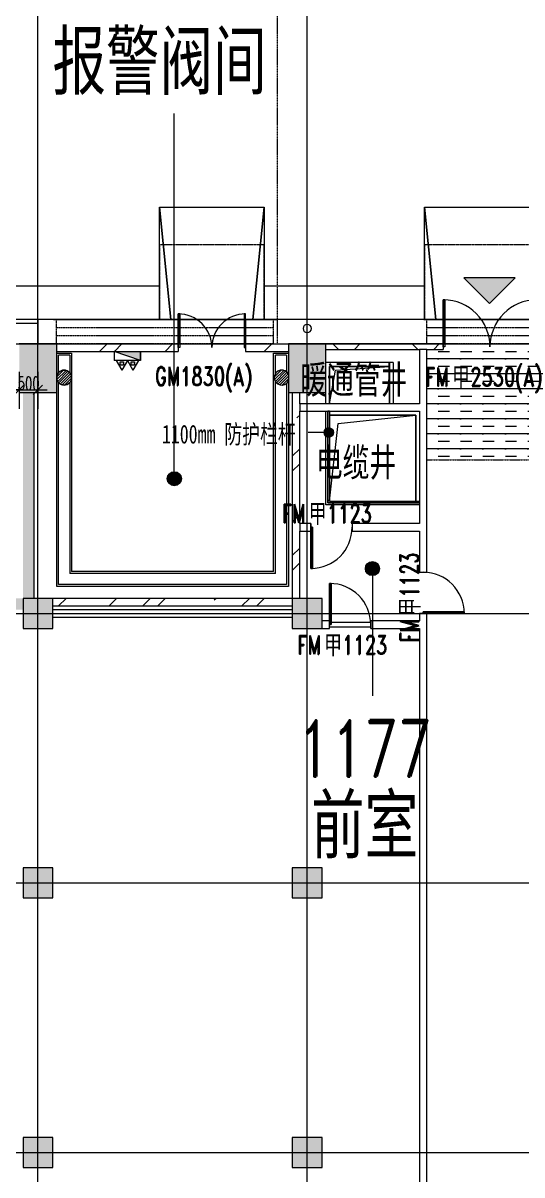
# Model space of a CAD drawing. Header units: millimetres. Extents: x -76632 to 443185, y -33181 to 192400.
# Drawn here: x 230000 to 243343, y 136200 to 166970 of the extents above; entities that cross this region are included whole.
import ezdxf

# ---------------------------------------------------------------- set-up
doc = ezdxf.new("R2010")
doc.units = ezdxf.units.MM
for name, pattern in [('1_1', [2, 1, -1]), ('Dash', [6.35, 3.175, -3.175]), ('DASH-2', [1.6, 0.8, -0.8]), ('轴网线', [22.04, 18.38, -1.83, 0, -1.83])]:
    doc.linetypes.add(name, pattern=pattern)
doc.layers.get('0').update_dxf_attribs({"color": 8})
doc.layers.get('Defpoints').update_dxf_attribs({"color": 8})
for name, color, linetype, lineweight in [('A-ANNO-DIMS', 8, 'Continuous', 9), ('A-AREA-IDEN', 8, 'Continuous', 9), ('A-DETL', 8, 'Continuous', 18), ('A-DETL-GENF', 8, 'Continuous', 18), ('A-DETL-THIN', 8, 'Continuous', 5), ('A-DOOR', 8, 'Continuous', 5), ('A-DOOR-IDEN', 8, 'Continuous', 9), ('A-DOOR-OPNG', 8, 'Continuous', 5), ('A-FLOR', 8, 'Continuous', 5), ('A-FLOR-HRAL', 8, 'Continuous', 5), ('A-FLOR-HRAL-IDEN', 8, 'Continuous', 9), ('A-GENM', 8, 'Continuous', 5), ('A-GLAZ', 8, 'Continuous', 5), ('A-WALL', 8, 'Continuous', 5), ('A-WALL-FNSH', 8, 'Continuous', 9), ('A-WALL-PATT', 8, 'Continuous', 9), ('G-IMPT', 8, 'Continuous', 5), ('I-FURN', 8, 'Continuous', 5), ('M-EQPM', 8, 'Continuous', 5), ('P-PIPE', 8, 'Continuous', 5), ('Q-CASE', 8, '1_1', 5), ('Q-SPCQ', 8, 'Continuous', 5), ('S-BEAM', 8, 'Continuous', 5), ('S-COLS', 8, 'Continuous', 5), ('S-GRID', 8, 'Continuous', 9)]:
    doc.layers.add(name, color=color, linetype=linetype, lineweight=lineweight)
doc.styles.add('RomanD', font='romand__.ttf', dxfattribs={"width": 0.7, "height": 1500})
doc.styles.add('RomanD_1', font='romand__.ttf', dxfattribs={"width": 0.7, "height": 500})
doc.styles.add('RomanD_6', font='romand__.ttf', dxfattribs={"width": 0.65, "height": 350})
doc.styles.add('仿宋', font='simfang.ttf', dxfattribs={"width": 0.7, "height": 500})
doc.styles.add('仿宋_2', font='simfang.ttf', dxfattribs={"width": 0.7, "height": 1500})
doc.styles.add('仿宋_5', font='simfang.ttf', dxfattribs={"width": 0.7, "height": 750})
doc.styles.add('微软雅黑', font='Microsoft YaHei.ttf', dxfattribs={"width": 0.7, "height": 500})
doc.dimstyles.new('0_7mm', dxfattribs={"dimscale": 304.8, "dimtxt": 351.251157, "dimasz": 0.82021, "dimexe": 1.64042, "dimexo": 0.0625, "dimgap": 0, "dimtad": 1, "dimdec": 0, "dimzin": 0, "dimdsep": 46, "dimtxsty": 'RomanD_6', "dimblk1": 'OBLIQUE', "dimblk2": 'OBLIQUE', "dimsah": 1, "dimcen": 0.09, "dimazin": 0, "dimtfac": 1, "dimtdec": 4, "dimtix": 1, "dimtmove": 0, "dimatfit": 3, "dimfxl": 1.64042, "dimfxlon": 1, "dimtvp": 1, "dimtolj": 1, "dimtzin": 0, "dimlwd": 18, "dimlwe": 18, "dimarcsym": 2})
pattern_1 = [(45, (-4e-09, 0), (-1325.825, 1325.825), []), (45, (-4e-09, 400), (-1325.825, 1325.825), []), (45, (-4e-09, 1300), (-1325.825, 1325.825), [1875, -625])]

# ---------------------------------------------------------------- blocks, each defined once
blk = doc.blocks.new('X-AR-F3-00-W-002_HLP2_rvt-1-LAY-1F-1_500-A')
at = {"layer": 'P-PIPE', "color": 96, "true_color": 0x007f00}
for start, end in [(0, 180), (180, 0)]:
    blk.add_arc((237600, 158811), 110, start, end, dxfattribs=at)
blk = doc.blocks.new('X-ST-F3-01-C-001_HLP2_rvt-1-LAY-1F-1_500-A')
at = {"layer": 'S-COLS', "true_color": 0x808080}
for points in [[(229900, 157100), (230900, 157100), (230900, 158400), (229900, 158400), (229900, 157716)], [(237371, 157100), (238100, 157100), (238100, 158400), (237100, 158400), (237100, 157100)], [(230300, 150800), (230800, 150800), (230800, 151600), (230000, 151600), (230000, 150800)], [(237200, 150800), (238000, 150800), (238000, 151600), (237200, 151600), (237200, 151164)], [(230800, 143600), (230800, 144400), (230000, 144400), (230000, 143600)], [(238000, 143600), (238000, 144400), (237200, 144400), (237200, 143600)], [(230800, 136400), (230800, 137200), (230000, 137200), (230000, 136400)], [(238000, 136400), (238000, 137200), (237200, 137200), (237200, 136400)]]:
    blk.add_hatch(color=8, dxfattribs=at).paths.add_polyline_path(points, flags=0)
at = {"layer": 'S-COLS', "color": 7, "lineweight": 9}
for p, q in [((230900, 158400), (229900, 158400)), ((230900, 157100), (230900, 158400)), ((238100, 158400), (237100, 158400)), ((237100, 158400), (237100, 157100)), ((238100, 157100), (238100, 158400)), ((229900, 157100), (230900, 157100)), ((237100, 157100), (238100, 157100)), ((230800, 151600), (230000, 151600)), ((230000, 151600), (230000, 150800)), ((230800, 150800), (230800, 151600)), ((238000, 151600), (237200, 151600)), ((237200, 151600), (237200, 150800)), ((238000, 150800), (238000, 151600)), ((230000, 150800), (230800, 150800)), ((237200, 150800), (238000, 150800)), ((230800, 144400), (230000, 144400)), ((230000, 144400), (230000, 143600)), ((230800, 143600), (230800, 144400)), ((238000, 144400), (237200, 144400)), ((237200, 144400), (237200, 143600)), ((238000, 143600), (238000, 144400)), ((230000, 143600), (230800, 143600)), ((237200, 143600), (238000, 143600)), ((230800, 137200), (230000, 137200)), ((230000, 137200), (230000, 136400)), ((230800, 136400), (230800, 137200)), ((238000, 137200), (237200, 137200)), ((237200, 137200), (237200, 136400)), ((238000, 136400), (238000, 137200)), ((230000, 136400), (230800, 136400)), ((237200, 136400), (238000, 136400))]:
    blk.add_line(p, q, dxfattribs=at)
blk = doc.blocks.new('X-AR-F3-00-W-003_HLP2_rvt-1-LAY-1F-1_500-A')
at = {"layer": 'A-DETL', "color": 254, "linetype": 'Dash', "lineweight": 5, "true_color": 0xdddddd}
for p, q in [((236800, 171400), (236800, 158400)), ((236800, 158400), (245600, 158400))]:
    blk.add_line(p, q, dxfattribs=at)
blk = doc.blocks.new('单扇平开防火门_带观察窗 - FM甲1123-4703325-LAY-1F-1_500-A')
at = {"layer": 'A-DOOR'}
for p, q in [((550, 1100), (510, 1100)), ((510, 1100), (510, 0)), ((510, 1100), (550, 1100)), ((510, 900), (510, 1100)), ((550, 0), (550, 1100)), ((550, 1100), (550, 900)), ((510, 700), (510, 900)), ((510, 0), (510, 700)), ((550, 900), (550, 700)), ((550, 700), (550, 0)), ((510, 0), (550, 0)), ((550, 0), (510, 0))]:
    blk.add_line(p, q, dxfattribs=at)
blk.add_arc((550, 0), 1100, 90, 180, dxfattribs=at)
at = {"layer": 'A-DOOR-OPNG'}
for p, q in [((-550, -100), (-550, 100)), ((550, -99), (550, 100))]:
    blk.add_line(p, q, dxfattribs=at)
blk = doc.blocks.new('刮泥垫子 - 刮泥垫子-2013325-LAY-1F-1_500-A')
at = {"layer": 'I-FURN', "linetype": 'Dash', "true_color": 0x808080}
h = blk.add_hatch(dxfattribs=at)
h.set_pattern_fill('FP_20', color=8, style=0, pattern_type=2)
h.set_pattern_definition([(90, (156600, -242500), (400, -2e-14), [300, -300]), (270, (156800, -241900), (400, 2e-14), [600, 0])])
h.paths.add_polyline_path([(1500, 157), (1500, 1700), (90, 1700), (90, 1025), (50, 1025), (50, 1675), (-1450, 1675), (-1450, 1238), (-1425, 1238), (-1425, -1262), (-1450, -1262), (-1450, -1700), (1500, -1700)], flags=0)
at = {"layer": 'I-FURN', "color": 8, "linetype": 'Dash', "true_color": 0x808080}
for p, q in [((1500, 1700), (90, 1700)), ((1500, -1700), (1500, 1700))]:
    blk.add_line(p, q, dxfattribs=at)
blk = doc.blocks.new('楼板洞口-A - H-翻边100mm-3498615-LAY-1F-1_500-A')
at = {"layer": 'A-GENM'}
for p, q in [((1700, 1100), (-100, 1100)), ((0, 0), (0, 1000)), ((0, 1000), (1600, 1000)), ((0, 1000), (0, 0)), ((1600, 1000), (0, 1000)), ((160, 900), (1600, 1000)), ((1600, 1000), (1600, 0)), ((1600, 0), (1600, 1000)), ((1700, 1100), (1700, 0)), ((0, 0), (160, 900)), ((-100, 0), (-100, 300))]:
    blk.add_line(p, q, dxfattribs=at)
blk = doc.blocks.new('楼板洞口-A - EL-100X100mm翻边-3498480-LAY-1F-1_500-A')
at = {"layer": 'A-GENM'}
for p, q in [((-100, -100), (-100, 2400)), ((0, 2300), (2300, 2300)), ((2300, 2300), (0, 2300)), ((230, 2070), (2300, 2300)), ((2300, 2300), (2300, 0)), ((2300, 0), (2300, 2300)), ((0, 0), (230, 2070)), ((2400, -100), (-100, -100))]:
    blk.add_line(p, q, dxfattribs=at)
blk = doc.blocks.new('顶部扶栏类型 - 顶部扶栏_内部_-2272625-LAY-1F-1_500-A')
at = {"layer": 'A-FLOR-HRAL'}
for p, q in [((238150, 156600), (238200, 156600)), ((238150, 154150), (238150, 156600)), ((238200, 156600), (238200, 154200)), ((238200, 154200), (240600, 154200)), ((240600, 154200), (240600, 154150)), ((240600, 154150), (238150, 154150))]:
    blk.add_line(p, q, dxfattribs=at)
blk = doc.blocks.new('顶部扶栏类型 - 顶部扶栏_内部_-V34-LAY-1F-1_500-A')
at = {"layer": 'A-FLOR-HRAL'}
for p, q in [((238200, 156600), (238150, 156600)), ((238150, 156600), (238150, 154150)), ((238200, 156600), (238200, 154200)), ((238200, 154200), (240600, 154200)), ((240600, 154200), (240600, 154150)), ((238150, 154150), (240600, 154150))]:
    blk.add_line(p, q, dxfattribs=at)
blk = doc.blocks.new('单扇平开防火门_带观察窗 - FM甲1123-4703396-LAY-1F-1_500-A')
at = {"layer": 'A-DOOR'}
for p, q in [((510, -1100), (510, 0)), ((550, 0), (510, 0)), ((510, 0), (510, -700)), ((550, -700), (550, 0)), ((510, 0), (550, 0)), ((550, 0), (550, -1100)), ((510, -700), (510, -900)), ((510, -900), (510, -1100)), ((550, -900), (550, -700)), ((550, -1100), (550, -900)), ((550, -1100), (510, -1100)), ((510, -1100), (550, -1100))]:
    blk.add_line(p, q, dxfattribs=at)
blk.add_arc((550, 0), 1100, 180, 270, dxfattribs=at)
at = {"layer": 'A-DOOR-OPNG'}
for p, q in [((-550, 100), (-550, -100)), ((-550, 70), (550, 70)), ((550, 99), (550, -100)), ((-550, -60), (550, -60))]:
    blk.add_line(p, q, dxfattribs=at)
blk = doc.blocks.new('坡道 - 坡道-3867636-LAY-1F-1_500-A')
at = {"layer": 'Q-SPCQ'}
for p, q in [((-1750, -3000), (-1450, 0)), ((-1750, -3000), (-1750, 0)), ((-1450, 0), (-1750, -3000)), ((-1210, 0), (1210, 0)), ((-1210, 0), (1210, 0)), ((1450, 0), (1750, -3000)), ((1750, -3000), (1450, 0)), ((1750, 0), (1750, -3000)), ((-1750, -3000), (-1750, -900)), ((1750, -900), (1750, -3000)), ((1750, -3000), (-1750, -3000)), ((1750, -3000), (-1750, -3000))]:
    blk.add_line(p, q, dxfattribs=at)
blk = doc.blocks.new('双扇平开外门_带观察窗 - FM甲2530_A_-3867628-LAY-1F-1_500-A')
at = {"layer": 'A-DOOR'}
for p, q in [((-1250, 0), (-1250, 1250)), ((-1250, 1250), (-1210, 1250)), ((-1250, 1250), (-1250, 1100)), ((-1210, 1250), (-1250, 1250)), ((-1210, 1250), (-1210, 0)), ((-1210, 1100), (-1210, 1250)), ((1250, 1250), (1210, 1250)), ((1210, 1250), (1210, 0)), ((1250, 1250), (1210, 1250)), ((1210, 1250), (1210, 1100)), ((1250, 0), (1250, 1250)), ((1250, 1100), (1250, 1250)), ((-1250, 1100), (-1250, 900)), ((-1210, 900), (-1210, 1100)), ((1210, 1100), (1210, 900)), ((1250, 900), (1250, 1100)), ((-1250, 900), (-1250, 100)), ((-1210, 100), (-1210, 900)), ((1210, 900), (1210, 100)), ((1250, 100), (1250, 900)), ((-1210, 0), (-1250, 0)), ((1210, 0), (1250, 0))]:
    blk.add_line(p, q, dxfattribs=at)
for centre, start, end in [((-1250, 0), 0, 90), ((1250, 0), 90, 180)]:
    blk.add_arc(centre, 1250, start, end, dxfattribs=at)
at = {"layer": 'A-DOOR-OPNG'}
for p, q in [((-1250, 75), (-1250, -75)), ((1250, 75), (1250, -75))]:
    blk.add_line(p, q, dxfattribs=at)
blk = doc.blocks.new('圆形地漏2 - 图符-1_dwg-3944939-LAY-1F-1_500-A')
at = {"layer": 'G-IMPT'}
for p, q in [((1671, 1429), (1959, 1621)), ((1677, 1493), (1897, 1640)), ((1682, 1376), (2004, 1591)), ((1704, 1331), (2037, 1553)), ((1737, 1293), (2059, 1508)), ((1782, 1262), (2070, 1455)), ((1844, 1244), (2064, 1391))]:
    blk.add_line(p, q, dxfattribs=at)
blk.add_circle((1871, 1442), 200, dxfattribs=at)
blk = doc.blocks.new('圆形地漏2 - DN100-3952935-LAY-1F-1_500-A')
at = {"layer": 'P-PIPE'}
for start, end in [(360, 180), (180, 360)]:
    blk.add_arc((0, 0), 200, start, end, dxfattribs=at)
at = {"rotation": 11.2415511502492}
blk.add_blockref('圆形地漏2 - 图符-1_dwg-3944939-LAY-1F-1_500-A', (-1554, -1779), dxfattribs=at)
blk = doc.blocks.new('圆形地漏2 - 图符-1_dwg-V71-LAY-1F-1_500-A')
at = {"layer": 'G-IMPT'}
for p, q in [((1671, 1429), (1959, 1621)), ((1677, 1493), (1897, 1640)), ((1682, 1376), (2004, 1591)), ((1704, 1331), (2037, 1553)), ((1737, 1293), (2059, 1508)), ((1782, 1262), (2055, 1444)), ((1844, 1244), (2041, 1375))]:
    blk.add_line(p, q, dxfattribs=at)
blk.add_arc((1871, 1442), 200, 9.6365, 323.3066, dxfattribs=at)
blk = doc.blocks.new('圆形地漏2 - DN100-V72-LAY-1F-1_500-A')
at = {"layer": 'P-PIPE'}
for start, end in [(25.3366, 180), (180, 334.6634)]:
    blk.add_arc((0, 0), 200, start, end, dxfattribs=at)
at = {"rotation": 11.2415511502492}
blk.add_blockref('圆形地漏2 - 图符-1_dwg-V71-LAY-1F-1_500-A', (-1554, -1779), dxfattribs=at)
blk = doc.blocks.new('混凝土雨棚1 - 混凝土雨棚-300mm-2000 2-4430288-LAY-1F-1_500-A')
at = {"layer": 'Q-CASE'}
for p, q in [((1400, 2000), (-1400, 2000)), ((-1400, 2000), (-1400, 0)), ((1400, 0), (1400, 2000))]:
    blk.add_line(p, q, dxfattribs=at)
blk = doc.blocks.new('混凝土雨棚1 - 混凝土雨棚-300mm-2000 2-4311660-LAY-1F-1_500-A')
at = {"layer": 'Q-CASE'}
for p, q in [((1750, 2000), (-1750, 2000)), ((-1750, 2000), (-1750, 0)), ((1750, 0), (1750, 2000))]:
    blk.add_line(p, q, dxfattribs=at)
blk = doc.blocks.new('穿孔铝板 - 穿孔铝板-4790916-LAY-1F-1_500-A')
at = {"layer": 'A-GENM'}
for p, q in [((1275, 50), (-1025, 50)), ((-1025, 50), (-1025, -50)), ((1275, -50), (1275, 50)), ((-1025, -50), (1275, -50))]:
    blk.add_line(p, q, dxfattribs=at)
blk = doc.blocks.new('双扇平开外门_带观察窗 - GM1830_A_-4808147-LAY-1F-1_500-A')
at = {"layer": 'A-DOOR'}
for p, q in [((-900, 0), (-900, 900)), ((-900, 900), (-860, 900)), ((-900, 900), (-900, 750)), ((-860, 900), (-900, 900)), ((-900, 750), (-900, 550)), ((-860, 900), (-860, 0)), ((-860, 750), (-860, 900)), ((-860, 550), (-860, 750)), ((900, 900), (860, 900)), ((860, 900), (860, 0)), ((900, 900), (860, 900)), ((860, 900), (860, 750)), ((860, 750), (860, 550)), ((900, 0), (900, 900)), ((900, 750), (900, 900)), ((900, 550), (900, 750)), ((-900, 550), (-900, 125)), ((-860, 125), (-860, 550)), ((860, 550), (860, 125)), ((900, 125), (900, 550)), ((-860, 0), (-900, 0)), ((860, 0), (900, 0))]:
    blk.add_line(p, q, dxfattribs=at)
for centre, start, end in [((-900, 0), 0, 90), ((900, 0), 90, 180)]:
    blk.add_arc(centre, 900, start, end, dxfattribs=at)
at = {"layer": 'A-DOOR-OPNG'}
for p, q in [((-900, 100), (-900, -100)), ((900, 100), (900, -100))]:
    blk.add_line(p, q, dxfattribs=at)
blk = doc.blocks.new('室内消火栓箱_带灭火器__左右式_ - SG24D65-P-4299218-LAY-1F-1_500-A')
at = {"layer": 'A-DETL-GENF', "lineweight": 5}
h = blk.add_hatch(color=256, dxfattribs=at)
h.paths.add_polyline_path([(-195, 370), (-195, 280), (-105, 280), (-105, 370), (-130, 370)], flags=0)
h.paths.add_polyline_path([(150, 370), (105, 370), (105, 280), (195, 280), (195, 370)], flags=0)
blk.add_hatch(color=256, dxfattribs=at).paths.add_polyline_path([(-350, 240), (-350, 0), (350, 0), (-283, 217)], flags=0)
for p, q in [((-300, 240), (-150, 500)), ((-195, 370), (-105, 370)), ((-195, 280), (-195, 370)), ((0, 240), (-150, 500)), ((-105, 370), (-105, 280)), ((0, 240), (150, 500)), ((105, 280), (105, 370)), ((105, 370), (195, 370)), ((300, 240), (150, 500)), ((195, 370), (195, 280)), ((-350, 240), (350, 240)), ((-350, 240), (350, 0)), ((-350, 240), (-350, 0)), ((-350, 240), (350, 0)), ((-350, 0), (-350, 240)), ((-105, 280), (-195, 280)), ((195, 280), (105, 280)), ((350, 0), (-350, 0)), ((350, 0), (-350, 0))]:
    blk.add_line(p, q, dxfattribs=at)
at = {"layer": 'M-EQPM'}
blk.add_line((350, 0), (350, 240), dxfattribs=at)
blk = doc.blocks.new('坡道 - 坡道-V111-LAY-1F-1_500-A')
at = {"layer": 'Q-SPCQ'}
for p, q in [((-1400, -3000), (-1100, 0)), ((-1400, -3000), (-1400, 0)), ((-1100, 0), (-1400, -3000)), ((-860, 0), (860, 0)), ((-860, 0), (860, 0)), ((1100, 0), (1400, -3000)), ((1400, -3000), (1100, 0)), ((1400, 0), (1400, -3000)), ((-1400, -3000), (-1400, -900)), ((1400, -900), (1400, -3000)), ((1400, -3000), (-1400, -3000)), ((1400, -3000), (-1400, -3000))]:
    blk.add_line(p, q, dxfattribs=at)
blk = doc.blocks.new('百叶窗-带贴面 - BYC5820-4792678-LAY-1F-1_500-A')
at = {"layer": 'A-GLAZ'}
for p, q in [((-2969, 425), (2991, 425)), ((2991, 425), (-2969, 425))]:
    blk.add_line(p, q, dxfattribs=at)
at = {"layer": 'A-GLAZ', "linetype": 'DASH-2'}
for p, q in [((-2889, -225), (-2889, 425)), ((2911, 425), (-2889, 425)), ((2911, -225), (2911, 425)), ((2911, 208), (-2889, 208)), ((2911, -8), (-2889, -8)), ((2911, -225), (-2889, -225))]:
    blk.add_line(p, q, dxfattribs=at)
blk = doc.blocks.new('百叶窗-带贴面 - BYC3420-4824208-LAY-1F-1_500-A')
at = {"layer": 'A-GLAZ'}
for p, q in [((-1756, 425), (1779, 425)), ((1779, 425), (-1756, 425))]:
    blk.add_line(p, q, dxfattribs=at)
at = {"layer": 'A-GLAZ', "linetype": 'DASH-2'}
for p, q in [((-1676, -225), (-1676, 425)), ((1699, 425), (-1676, 425)), ((1699, -225), (1699, 425)), ((1699, 208), (-1676, 208)), ((1699, -8), (-1676, -8)), ((1699, -225), (-1676, -225))]:
    blk.add_line(p, q, dxfattribs=at)
blk = doc.blocks.new('_Oblique')
at = {"color": 0, "linetype": 'ByBlock', "lineweight": -2}
blk.add_line((-0.5, -0.5), (0.5, 0.5), dxfattribs=at)
blk = doc.blocks.new('*D1684')
at = {"layer": 'A-ANNO-DIMS', "color": 0, "lineweight": 18, "transparency": 16777216}
for p, q in [((228000, 157650), (228000, 156669)), ((229900, 157650), (229900, 156669)), ((228000, 157169), (229900, 157169))]:
    blk.add_line(p, q, dxfattribs=at)
at = {"layer": 'Defpoints', "color": 0, "transparency": 16777216}
for p in [(228000, 157669), (229900, 157669), (229900, 157169)]:
    blk.add_point(p, dxfattribs=at)
at = {"layer": 'A-ANNO-DIMS', "color": 0, "lineweight": 18, "transparency": 16777216, "xscale": 250, "yscale": 250, "zscale": 250, "rotation": 180}
blk.add_blockref('_Oblique', (228000, 157169), dxfattribs=at)
at = {"layer": 'A-ANNO-DIMS', "color": 0, "lineweight": 18, "transparency": 16777216, "xscale": 250, "yscale": 250, "zscale": 250}
blk.add_blockref('_Oblique', (229900, 157169), dxfattribs=at)
at = {"layer": 'A-ANNO-DIMS', "color": 0, "lineweight": 18, "transparency": 16777216, "insert": (228950, 157344), "char_height": 350, "width": 972.7, "attachment_point": 5, "style": 'RomanD_6'}
blk.add_mtext('\\A1;1900', dxfattribs=at)
blk = doc.blocks.new('*D1685')
at = {"layer": 'A-ANNO-DIMS', "color": 0, "lineweight": 18, "transparency": 16777216}
for p, q in [((229900, 157650), (229900, 156669)), ((230400, 157650), (230400, 156669)), ((229900, 157169), (229650, 157169)), ((229900, 157169), (230400, 157169)), ((230400, 157169), (230650, 157169))]:
    blk.add_line(p, q, dxfattribs=at)
at = {"layer": 'Defpoints', "color": 0, "transparency": 16777216}
for p in [(229900, 157669), (230400, 157669), (230400, 157169)]:
    blk.add_point(p, dxfattribs=at)
at = {"layer": 'A-ANNO-DIMS', "color": 0, "lineweight": 18, "transparency": 16777216, "xscale": 250, "yscale": 250, "zscale": 250}
blk.add_blockref('_Oblique', (229900, 157169), dxfattribs=at)
at = {"layer": 'A-ANNO-DIMS', "color": 0, "lineweight": 18, "transparency": 16777216, "xscale": 250, "yscale": 250, "zscale": 250, "rotation": 180}
blk.add_blockref('_Oblique', (230400, 157169), dxfattribs=at)
at = {"layer": 'A-ANNO-DIMS', "color": 0, "lineweight": 18, "transparency": 16777216, "insert": (230150, 157344), "char_height": 350, "width": 729.52, "attachment_point": 5, "style": 'RomanD_6'}
blk.add_mtext('\\A1;500', dxfattribs=at)

msp = doc.modelspace()

# ---------------------------------------------------------------- hatches: boundary and pattern name
at = {"layer": 'A-AREA-IDEN', "lineweight": 18, "transparency": 33554687}
h = msp.add_hatch(color=256, dxfattribs=at)
edge = h.paths.add_edge_path(flags=0)
edge.add_arc((234046.1, 154798.9), 187.5, 0, 360)
h = msp.add_hatch(color=256, dxfattribs=at)
edge = h.paths.add_edge_path(flags=0)
edge.add_arc((239342.4, 152396.7), 187.5, 0, 360)
at = {"layer": 'A-DETL-GENF', "lineweight": 5, "transparency": 33554687}
msp.add_hatch(color=256, dxfattribs=at).paths.add_polyline_path([(242475, 159479.8), (243160.9, 160165.7), (241789.1, 160165.7), (242379.8, 159575)], flags=0)
at = {"layer": 'A-FLOR-HRAL-IDEN', "lineweight": 18, "transparency": 33554687}
h = msp.add_hatch(color=256, dxfattribs=at)
edge = h.paths.add_edge_path(flags=0)
edge.add_arc((238175, 156036), 125, 0, 360)
at = {"layer": 'A-WALL-PATT', "lineweight": 5, "transparency": 33554687}
h = msp.add_hatch(dxfattribs=at)
h.set_pattern_fill('FP_10', color=256, style=0, pattern_type=2)
h.set_pattern_definition(pattern_1)
h.paths.add_polyline_path([(236700, 158200), (237100, 158200), (237100, 158400), (235950, 158400), (235950, 158200), (236219.2, 158200)], flags=0)
h.paths.add_polyline_path([(231303.2, 158200), (234150, 158200), (234150, 158400), (230900, 158400), (230900, 158200)], flags=0)
h = msp.add_hatch(dxfattribs=at)
h.set_pattern_fill('FP_11', color=256, style=0, pattern_type=2)
h.set_pattern_definition([(45, (-4e-09, 0), (-1060.66, 1060.66), []), (135, (-4e-09, 0), (-1060.66, -1060.66), [])])
h.paths.add_polyline_path([(244175, 158250), (244175, 158400), (243737.5, 158400), (243737.5, 158250)], flags=0)
h.paths.add_polyline_path([(240800, 158250), (241237.5, 158250), (241237.5, 158400), (238100, 158400), (238100, 158250), (240600, 158250)], flags=0)
msp.add_hatch(color=256, dxfattribs=at).paths.add_polyline_path([(230300, 151600), (230300, 157100), (230000, 157100), (230000, 151600)], flags=0)
h = msp.add_hatch(dxfattribs=at)
h.set_pattern_fill('FP_10', color=256, style=0, pattern_type=2)
h.set_pattern_definition(pattern_1)
h.paths.add_polyline_path([(237400, 151600), (237400, 157100), (237200, 157100), (237200, 151600)], flags=0)
h = msp.add_hatch(color=256, dxfattribs=at)
h.paths.add_polyline_path([(205222.5, 151300), (208400, 151300), (208400, 151600), (202000, 151600), (202000, 151300), (202918.8, 151300)], flags=0)
h.paths.add_polyline_path([(228000, 151300), (230000, 151300), (230000, 151600), (223600, 151600), (223600, 151300), (225626.4, 151300)], flags=0)
h.paths.add_polyline_path([(200306, 151300), (201200, 151300), (201200, 151600), (199375, 151600), (199375, 151300)], flags=0)
h.paths.add_polyline_path([(209200, 151300), (215600, 151300), (215600, 151600), (209200, 151600), (209200, 151403)], flags=0)
h.paths.add_polyline_path([(222800, 151300), (222800, 151600), (216400, 151600), (216400, 151300)], flags=0)
h = msp.add_hatch(dxfattribs=at)
h.set_pattern_fill('FP_10', color=256, style=0, pattern_type=2)
h.set_pattern_definition(pattern_1)
h.paths.add_polyline_path([(231303.2, 151400), (237200, 151400), (237200, 151600), (230800, 151600), (230800, 151400)], flags=0)

# ---------------------------------------------------------------- linework, layer by layer
at = {"layer": 'A-AREA-IDEN', "lineweight": 18, "transparency": 33554687}
for p, q in [((234046.1, 154798.9), (234040.3, 164553.1)), ((239342.4, 152396.7), (239342.4, 148997.8))]:
    msp.add_line(p, q, dxfattribs=at)
for centre in [(234046.1, 154798.9), (239342.4, 152396.7)]:
    msp.add_circle(centre, 187.5, dxfattribs=at)
at = {"layer": 'A-DETL-THIN', "transparency": 33554687}
for p, q in [((243160.9, 160165.7), (241789.1, 160165.7)), ((241789.1, 160165.7), (242475, 159479.8)), ((242475, 159479.8), (243160.9, 160165.7))]:
    msp.add_line(p, q, dxfattribs=at)
at = {"layer": 'A-FLOR', "transparency": 33554687}
for p, q in [((228550, 159950), (233665, 159950)), ((236435, 159950), (240752.5, 159950))]:
    msp.add_line(p, q, dxfattribs=at)
at = {"layer": 'A-FLOR-HRAL-IDEN', "lineweight": 18, "transparency": 33554687}
msp.add_line((238175, 156036), (237628.9, 156036), dxfattribs=at)
msp.add_circle((238175, 156036), 125, dxfattribs=at)
at = {"layer": 'A-WALL', "lineweight": 9, "transparency": 33554687}
for p, q in [((230900, 158400), (234150, 158400)), ((230900, 158200), (232440, 158200)), ((233140, 158200), (234150, 158200)), ((235950, 158400), (237100, 158400)), ((235950, 158200), (237100, 158200)), ((238100, 158400), (241237.5, 158400)), ((241237.5, 158400), (238100, 158400)), ((238100, 158250), (240600, 158250)), ((240600, 158250), (240600, 156800)), ((240800, 152300), (240800, 158250)), ((240800, 158250), (241237.5, 158250)), ((230300, 151600), (230300, 157100)), ((237200, 157100), (237200, 151600)), ((237400, 156800), (237400, 157100)), ((240600, 156800), (237400, 156800)), ((237400, 156600), (240600, 156600)), ((237400, 153600), (237400, 156600)), ((240600, 156600), (240600, 153600)), ((237700, 153600), (237400, 153600)), ((237700, 153400), (237700, 153600)), ((240600, 153600), (238800, 153600)), ((238800, 153600), (238800, 153400)), ((237400, 153400), (237700, 153400)), ((237400, 151600), (237400, 153400)), ((238800, 153400), (240600, 153400)), ((240600, 153400), (240600, 152300)), ((240600, 152300), (240800, 152300)), ((237200, 151600), (230800, 151600)), ((230800, 151400), (237200, 151400)), ((237200, 151300), (230800, 151300)), ((230800, 151100), (237200, 151100)), ((240800, 151200), (240600, 151200)), ((240600, 151200), (240600, 151000)), ((240800, 129050), (240800, 151200)), ((238200, 151000), (238000, 151000)), ((238000, 150800), (238200, 150800)), ((238200, 150800), (238200, 151000)), ((240600, 151000), (239300, 151000)), ((239300, 151000), (239300, 150800)), ((239300, 150800), (240600, 150800)), ((240600, 150800), (240600, 129400))]:
    msp.add_line(p, q, dxfattribs=at)
at = {"layer": 'A-WALL', "transparency": 33554687}
for p, q in [((240800, 158250), (240600, 158250)), ((237400, 156800), (237400, 156600)), ((237400, 153600), (237400, 153400))]:
    msp.add_line(p, q, dxfattribs=at)
at = {"layer": 'A-WALL-FNSH', "lineweight": 5, "transparency": 33554687}
for p, q in [((234150, 159050), (230400, 159050)), ((230400, 159050), (230400, 158400)), ((234150, 158425), (234150, 159050)), ((241237.5, 159050), (235950, 159050)), ((235950, 159050), (235950, 158425)), ((241237.5, 158425), (241237.5, 159050))]:
    msp.add_line(p, q, dxfattribs=at)
at = {"layer": 'S-BEAM', "transparency": 33554687}
for p, q in [((230900, 158150.1), (231300, 158150.1)), ((231250, 158100.1), (230950, 158100.1)), ((230950, 157632.2), (230950, 158100.1)), ((231250, 158100.1), (231250, 157632.2)), ((231300, 158150.1), (231300, 152320)), ((236700, 158150.1), (237100, 158150.1)), ((236700, 152320), (236700, 158150.1)), ((237050, 158100.1), (236750, 158100.1)), ((236750, 157603.2), (236750, 158100.1)), ((237050, 158100.1), (237050, 157650.1)), ((230950, 151970), (230950, 157367.8)), ((231250, 157367.9), (231250, 152270)), ((236750, 152270), (236750, 157396.8)), ((237050, 157349.9), (237050, 151970)), ((230900, 151920), (230900, 157100)), ((237100, 157100), (237100, 151920)), ((236700, 152320), (231300, 152320)), ((236750, 152270), (231250, 152270)), ((237100, 151920), (230900, 151920)), ((237050, 151970), (230950, 151970))]:
    msp.add_line(p, q, dxfattribs=at)
at = {"layer": 'S-GRID', "linetype": '轴网线', "transparency": 33554687}
for p, q in [((230400, -17706.2), (230400, 174400)), ((237600, -17706.2), (237600, 174400)), ((-16000, 158400), (308800, 158400)), ((-16000, 151200), (308800, 151200)), ((-16000, 144000), (308800, 144000)), ((-16000, 136800), (308800, 136800))]:
    msp.add_line(p, q, dxfattribs=at)

# ---------------------------------------------------------------- block references
at = {"lineweight": 5, "transparency": 33554687}
for name in ['X-AR-F3-00-W-003_HLP2_rvt-1-LAY-1F-1_500-A', 'X-AR-F3-00-W-002_HLP2_rvt-1-LAY-1F-1_500-A', 'X-ST-F3-01-C-001_HLP2_rvt-1-LAY-1F-1_500-A']:
    msp.add_blockref(name, (0, 0), dxfattribs=at)
at = {"layer": 'A-DOOR', "transparency": 33554687}
for name, p in [('双扇平开外门_带观察窗 - FM甲2530_A_-3867628-LAY-1F-1_500-A', (242487.5, 158325)), ('双扇平开外门_带观察窗 - GM1830_A_-4808147-LAY-1F-1_500-A', (235050, 158300))]:
    msp.add_blockref(name, p, dxfattribs=at)
for name, p, rotation in [('单扇平开防火门_带观察窗 - FM甲1123-4703325-LAY-1F-1_500-A', (238250, 153500), 180), ('单扇平开防火门_带观察窗 - FM甲1123-4703325-LAY-1F-1_500-A', (240700, 151750), 270), ('单扇平开防火门_带观察窗 - FM甲1123-4703396-LAY-1F-1_500-A', (238750, 150900), 180)]:
    msp.add_blockref(name, p, dxfattribs=dict(at, rotation=rotation))
at = {"layer": 'A-FLOR-HRAL', "transparency": 33554687}
for name in ['顶部扶栏类型 - 顶部扶栏_内部_-2272625-LAY-1F-1_500-A', '顶部扶栏类型 - 顶部扶栏_内部_-V34-LAY-1F-1_500-A']:
    msp.add_blockref(name, (0, 0), dxfattribs=at)
at = {"layer": 'A-GENM', "transparency": 33554687}
for name, p in [('混凝土雨棚1 - 混凝土雨棚-300mm-2000 2-4430288-LAY-1F-1_500-A', (235050, 159050)), ('混凝土雨棚1 - 混凝土雨棚-300mm-2000 2-4311660-LAY-1F-1_500-A', (242487.5, 159050)), ('楼板洞口-A - H-翻边100mm-3498615-LAY-1F-1_500-A', (238200, 156800)), ('楼板洞口-A - EL-100X100mm翻边-3498480-LAY-1F-1_500-A', (238200, 154200))]:
    msp.add_blockref(name, p, dxfattribs=at)
at = {"layer": 'A-GENM', "transparency": 33554687, "rotation": 180}
msp.add_blockref('穿孔铝板 - 穿孔铝板-4790916-LAY-1F-1_500-A', (229375, 159000), dxfattribs=at)
at = {"layer": 'A-GLAZ', "transparency": 33554687}
for name, p in [('百叶窗-带贴面 - BYC5820-4792678-LAY-1F-1_500-A', (233788.6, 158625)), ('百叶窗-带贴面 - BYC3420-4824208-LAY-1F-1_500-A', (242476.1, 158625))]:
    msp.add_blockref(name, p, dxfattribs=at)
at = {"layer": 'I-FURN', "linetype": 'Dash', "transparency": 33554687, "rotation": 270}
msp.add_blockref('刮泥垫子 - 刮泥垫子-2013325-LAY-1F-1_500-A', (242500, 156800), dxfattribs=at)
at = {"layer": 'M-EQPM', "transparency": 33554687, "rotation": 180}
msp.add_blockref('室内消火栓箱_带灭火器__左右式_ - SG24D65-P-4299218-LAY-1F-1_500-A', (232790, 158200), dxfattribs=at)
at = {"layer": 'P-PIPE', "transparency": 33554687}
for name, p in [('圆形地漏2 - DN100-3952935-LAY-1F-1_500-A', (231100, 157500)), ('圆形地漏2 - DN100-V72-LAY-1F-1_500-A', (236920, 157500))]:
    msp.add_blockref(name, p, dxfattribs=at)
at = {"layer": 'Q-SPCQ', "transparency": 33554687, "rotation": 180}
for name, p in [('坡道 - 坡道-V111-LAY-1F-1_500-A', (235050, 159050)), ('坡道 - 坡道-3867636-LAY-1F-1_500-A', (242487.5, 159050))]:
    msp.add_blockref(name, p, dxfattribs=at)

# ---------------------------------------------------------------- texts
at = {"layer": 'A-AREA-IDEN', "transparency": 33554687, "attachment_point": 1}
for s, insert, char_height, width, style in [('报警阀间', (230787.1, 166716.1), 1500, 7856.537, '仿宋_2'), ('暖通管井', (237412.9, 157823.5), 750, 4040.505, '仿宋_5'), ('电缆井', (237829.4, 155612.2), 750, 3030.379, '仿宋_5'), ('1177', (237340.4, 148348.1), 1500, 4826.159, 'RomanD'), ('前室', (237703.9, 146313.9), 1500, 3928.269, '仿宋_2')]:
    msp.add_mtext(s, dxfattribs=dict(at, insert=insert, char_height=char_height, width=width, style=style))
at = {"layer": 'A-DOOR-IDEN', "transparency": 33554687, "char_height": 500, "attachment_point": 1}
for s, insert, width, style in [('GM1830(A)', (233529.1, 157784.9), 3619.619, 'RomanD_1'), ('2530(A)', (241962.2, 157768.2), 2665.611, 'RomanD_1'), ('FM', (240758.4, 157768.2), 869.831, 'RomanD_1'), ('\\f微软雅黑|b0|i0|c134|p34|;\\W.7;甲', (241476, 157768.2), 589.24, '微软雅黑'), ('FM', (236925.1, 154118.2), 869.831, 'RomanD_1'), ('\\f微软雅黑|b0|i0|c134|p34|;\\W.7;甲', (237642.8, 154118.2), 589.24, '微软雅黑'), ('1123', (238129, 154118.2), 1683.544, 'RomanD_1'), ('FM', (237336.3, 150608), 869.831, 'RomanD_1'), ('\\f微软雅黑|b0|i0|c134|p34|;\\W.7;甲', (238054, 150608), 589.24, '微软雅黑'), ('1123', (238540.2, 150608), 1683.544, 'RomanD_1')]:
    msp.add_mtext(s, dxfattribs=dict(at, insert=insert, width=width, style=style))
at = {"layer": 'A-DOOR-IDEN', "transparency": 33554687, "char_height": 500, "attachment_point": 1, "rotation": 90}
for s, insert, width, style in [('1123', (240081.8, 151629), 1683.544, 'RomanD_1'), ('\\f微软雅黑|b0|i0|c134|p34|;\\W.7;甲', (240081.8, 151142.8), 589.24, '微软雅黑'), ('FM', (240081.8, 150425.1), 869.831, 'RomanD_1')]:
    msp.add_mtext(s, dxfattribs=dict(at, insert=insert, width=width, style=style))
at = {"layer": 'A-FLOR-HRAL-IDEN', "transparency": 33554687, "char_height": 500, "attachment_point": 1, "style": '仿宋'}
for s, insert, width in [('1100mm', (233715.9, 156239.2), 2020.252), ('防护栏杆', (235382.8, 156239.2), 2693.67)]:
    msp.add_mtext(s, dxfattribs=dict(at, insert=insert, width=width))

# ---------------------------------------------------------------- dimensions: what is measured, and where the dimension line sits
at = {"layer": 'A-ANNO-DIMS', "lineweight": 18, "transparency": 33554687}
for base, p1, p2, override, picture, middle in [((229900, 157169), (228000, 157669), (229900, 157669), {"dimpost": '<>', "dimfxl": 1900}, '*D1684', (228950, 157344)), ((230400, 157169), (229900, 157669), (230400, 157669), {"dimpost": '<>', "dimfxl": 500}, '*D1685', (230150, 157344))]:
    dim = msp.add_linear_dim(base=base, p1=p1, p2=p2, dimstyle='0_7mm', override=override, dxfattribs=at)
    dim.commit()
    dim.dimension.update_dxf_attribs({"geometry": picture, "text_midpoint": middle})

doc.saveas('drawing.dxf')
